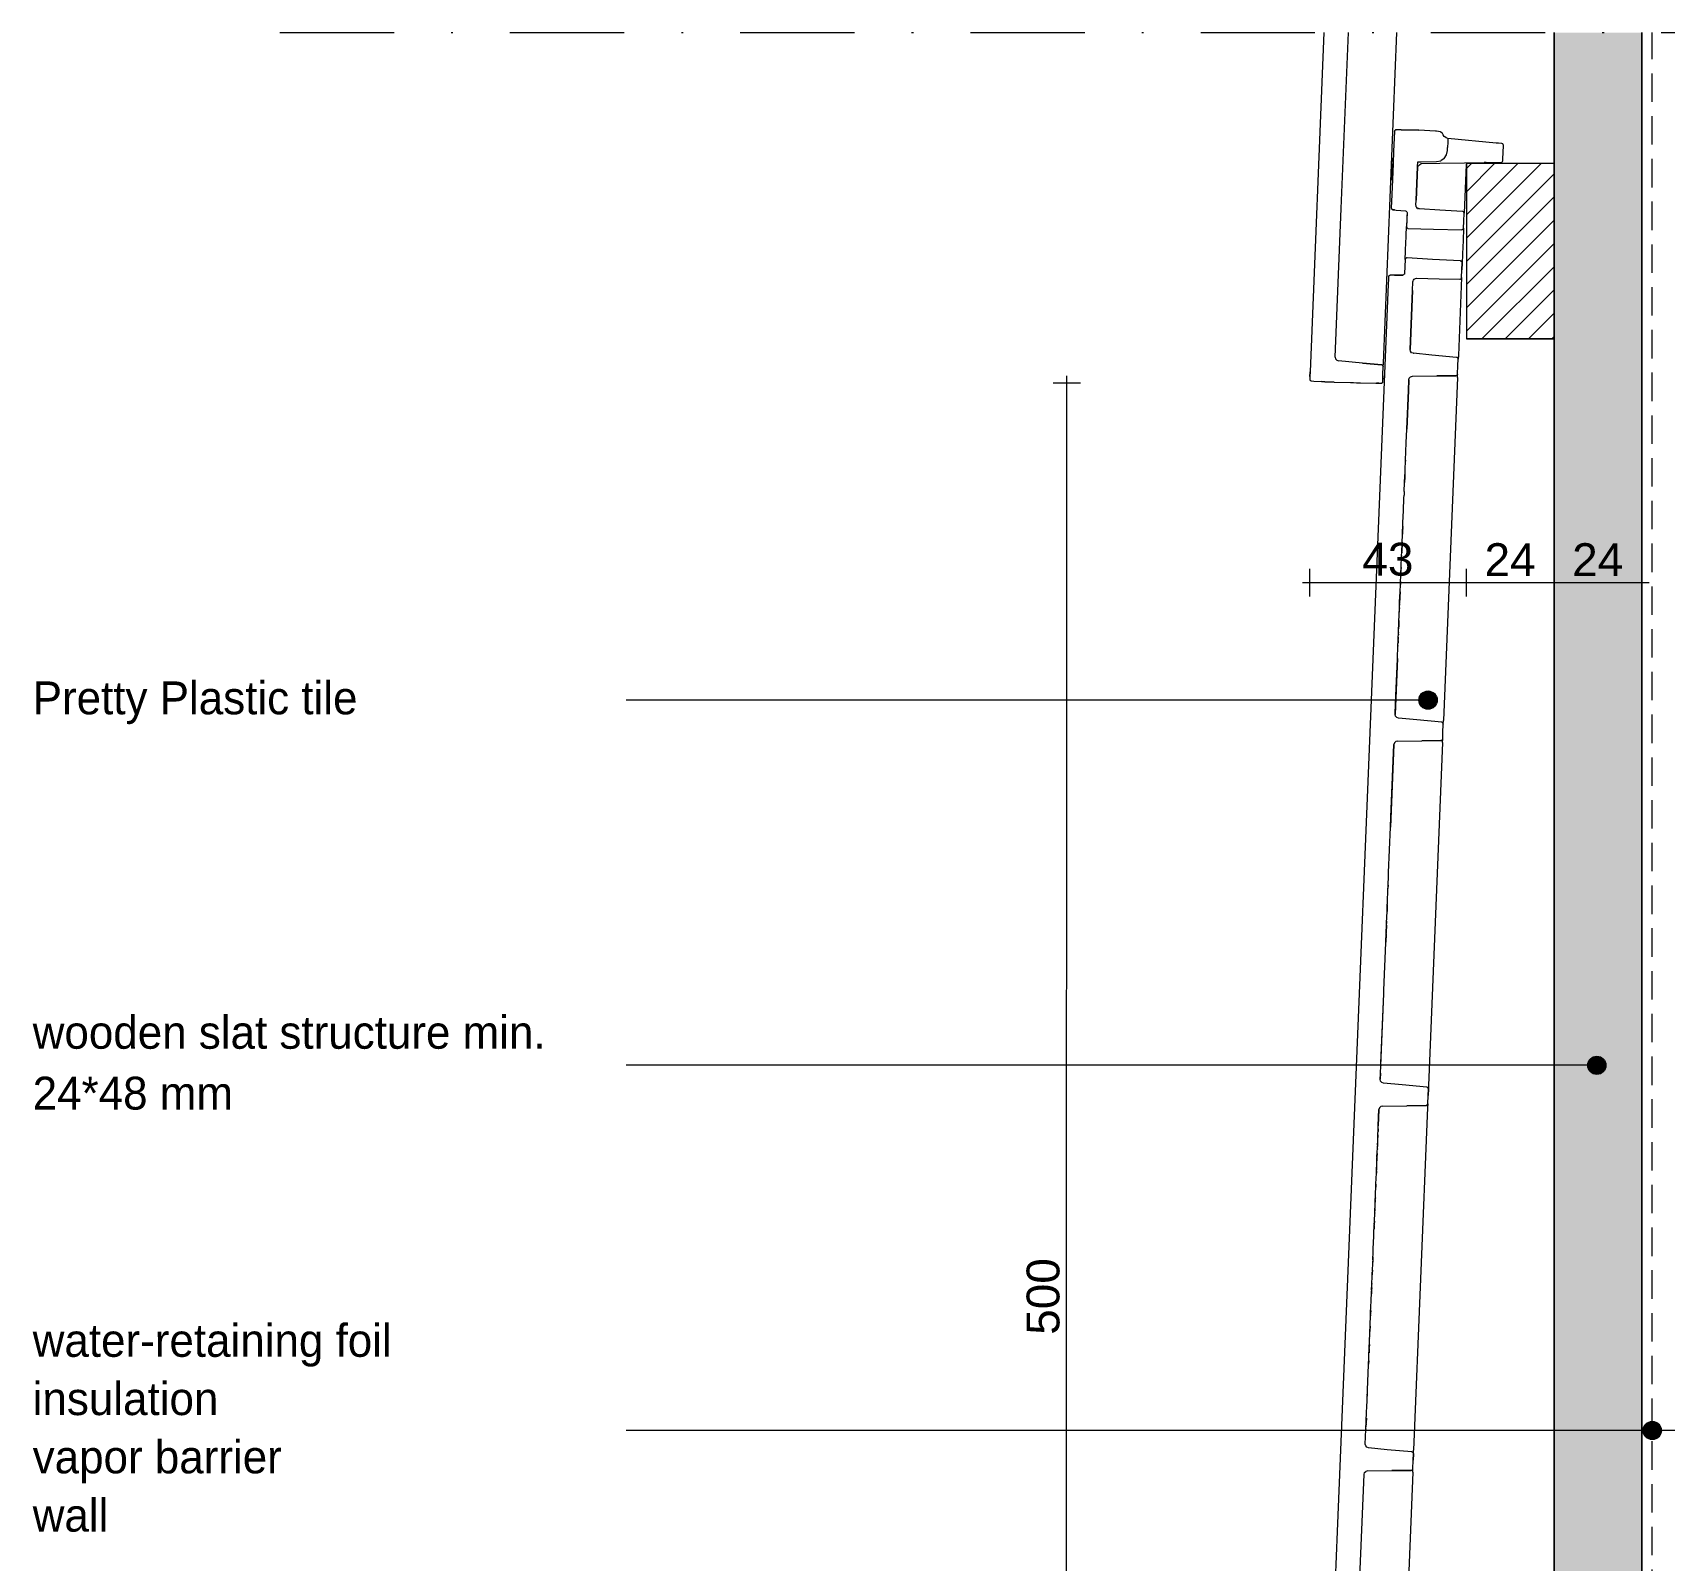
# Paper-space layout 'd-01 top connection windowframe' of a CAD drawing. Header units: millimetres. Extents: x 14 to 195, y 11 to 247.
# Drawn here: x 29 to 118.4, y 163.5 to 247.2 of the extents above; entities that cross this region are included whole.
import ezdxf
from ezdxf.xclip import XClip

# ---------------------------------------------------------------- set-up
doc = ezdxf.new("R2010")
doc.units = ezdxf.units.MM
doc.header["$MEASUREMENT"] = 0
doc.header["$XCLIPFRAME"] = 0
doc.linetypes.add('B0302', pattern=[12.51, 6.26, -3.125, 0, -3.125])
doc.linetypes.add('B0701', pattern=[2.3412, 1.56, -0.7812])
for name, color, linetype in [('#01', 7, 'Continuous'), ('Dim - 1_50_100', 7, 'Continuous'), ('Info - 1_50_100', 7, 'Continuous'), ('Info - 1_5_10', 7, 'Continuous'), ('Info - English', 7, 'Continuous')]:
    doc.layers.add(name, color=color, linetype=linetype)
doc.styles.add('GENERATED_STYLE_3', font='Helvetica.ttc')
doc.styles.add('GENERATED_STYLE_4', font='')
doc.styles.get('GENERATED_STYLE_4').set_extended_font_data('Work Sans')

# ---------------------------------------------------------------- blocks, each defined once
blk = doc.blocks.new('Drawing_2_1', base_point=(-9206.624, -124.091))
at = {"layer": '#01', "linetype": 'Continuous', "lineweight": 0, "true_color": 0x000000}
for points in [[(104.914, 210.662), (104.953, 210.471), (105.061, 210.309), (105.223, 210.201), (105.414, 210.162), (105.606, 210.201), (105.768, 210.309), (105.876, 210.471), (105.914, 210.662), (105.876, 210.854), (105.768, 211.016), (105.606, 211.124), (105.414, 211.162), (105.223, 211.124), (105.061, 211.016), (104.953, 210.854)], [(114.158, 190.662), (114.196, 190.471), (114.304, 190.309), (114.466, 190.201), (114.658, 190.162), (114.849, 190.201), (115.011, 190.309), (115.12, 190.471), (115.158, 190.662), (115.12, 190.854), (115.011, 191.016), (114.849, 191.124), (114.658, 191.162), (114.466, 191.124), (114.304, 191.016), (114.196, 190.854)], [(117.193, 170.662), (117.231, 170.471), (117.34, 170.309), (117.502, 170.201), (117.693, 170.162), (117.885, 170.201), (118.047, 170.309), (118.155, 170.471), (118.193, 170.662), (118.155, 170.854), (118.047, 171.016), (117.885, 171.124), (117.693, 171.162), (117.502, 171.124), (117.34, 171.016), (117.231, 170.854)]]:
    blk.add_hatch(color=18, dxfattribs=at).paths.add_polyline_path(points)
at = {"layer": 'Info - 1_50_100', "linetype": 'Continuous', "lineweight": 0, "true_color": 0xfefefe}
blk.add_hatch(color=7, dxfattribs=at).paths.add_polyline_path([(117.121, 247.217), (112.321, 247.217), (112.321, 130.445), (117.121, 130.445)])
at = {"layer": 'Info - 1_5_10', "linetype": 'Continuous', "lineweight": 0, "true_color": 0x99a3a6}
h = blk.add_hatch(dxfattribs=at)
h.set_pattern_fill('310_Naaldhout__01__0001', color=253, style=0, pattern_type=2)
h.set_pattern_definition([(45, (-9206.62435, -124.0905), (-0.6363961, 0.6363961), [])])
h.paths.add_polyline_path([(107.521, 230.445), (112.321, 230.445), (112.321, 240.045), (107.521, 240.045)])
at = {"layer": '#01', "color": 1, "linetype": 'Continuous', "lineweight": 0}
blk.add_line((112.321, 240.045), (112.321, 247.217), dxfattribs=at)
at = {"layer": '#01', "color": 2, "linetype": 'Continuous', "lineweight": 0}
for p, q in [((107.521, 240.045), (107.521, 230.445)), ((112.321, 240.045), (107.521, 240.045)), ((112.321, 240.045), (112.321, 230.445)), ((112.321, 230.445), (107.521, 230.445))]:
    blk.add_line(p, q, dxfattribs=at)
at = {"layer": '#01', "color": 9, "linetype": 'Continuous', "lineweight": 0}
for p, q in [((104.914, 210.662), (61.483, 210.662)), ((114.158, 190.662), (61.483, 190.662)), ((152.021, 170.662), (61.483, 170.662)), ((117.193, 170.662), (61.483, 170.662)), ((164.461, 170.662), (73.924, 170.662)), ((136.129, 170.662), (78.299, 170.662))]:
    blk.add_line(p, q, dxfattribs=at)
at = {"layer": '#01', "color": 1, "linetype": 'Continuous', "lineweight": 0}
for centre in [(105.414, 210.662), (114.658, 190.662), (117.693, 170.662)]:
    blk.add_circle(centre, 0.5, dxfattribs=at)
at = {"color": 1, "linetype": 'Continuous', "lineweight": 0}
for p, q in [((102.97, 229.115), (103.71, 247.217)), ((103.576, 241.815), (103.588, 241.852)), ((103.597, 241.861), (103.625, 241.888)), ((103.637, 241.89), (103.675, 241.899)), ((103.752, 241.898), (103.675, 241.899)), ((103.936, 241.893), (104.917, 241.87)), ((106.499, 241.398), (106.489, 241.218)), ((106.502, 241.42), (106.499, 241.398)), ((106.502, 241.42), (106.502, 241.42)), ((106.304, 240.332), (106.432, 240.527)), ((106.432, 240.527), (106.477, 240.757)), ((106.477, 240.757), (106.483, 240.921)), ((106.489, 241.218), (106.483, 240.921)), ((109.269, 241.162), (109.25, 241.163)), ((109.456, 241.144), (109.269, 241.162)), ((109.499, 241.129), (109.503, 241.127)), ((109.533, 241.093), (109.536, 241.089)), ((109.547, 241.04), (109.546, 241.045)), ((103.433, 240.35), (103.384, 239.151)), ((103.433, 240.35), (103.513, 240.347)), ((103.464, 239.148), (103.5, 240.034)), ((104.835, 239.866), (104.76, 238.036)), ((104.835, 239.866), (104.846, 240.15)), ((104.846, 240.15), (104.871, 240.149)), ((104.871, 240.149), (104.94, 240.146)), ((104.94, 240.146), (105.036, 240.142)), ((104.946, 239.975), (105.032, 240.058)), ((105.034, 240.058), (105.032, 240.058)), ((105.036, 240.142), (105.883, 240.152)), ((105.883, 240.152), (106.112, 240.2)), ((106.304, 240.332), (106.112, 240.2)), ((107.502, 239.994), (107.393, 237.322)), ((107.413, 240.086), (107.41, 240.086)), ((107.521, 240.045), (107.502, 239.994)), ((107.521, 240.045), (107.599, 240.088)), ((108.591, 240.099), (108.488, 240.098)), ((108.591, 240.099), (109.414, 240.109)), ((109.414, 240.109), (109.418, 240.11)), ((109.465, 240.125), (109.462, 240.122)), ((109.499, 240.161), (109.498, 240.157)), ((109.512, 240.205), (109.516, 240.282)), ((103.464, 239.148), (103.384, 239.151)), ((103.464, 239.148), (103.416, 237.974)), ((104.759, 237.723), (104.749, 237.77)), ((100.322, 229.448), (100.654, 237.591)), ((103.412, 237.57), (103.437, 237.542)), ((103.481, 237.52), (103.445, 237.533)), ((103.57, 237.508), (103.492, 237.516)), ((104.22, 237.435), (104.21, 237.439)), ((104.263, 237.348), (104.234, 236.63)), ((104.246, 236.918), (104.245, 236.903)), ((104.253, 237.397), (104.246, 237.406)), ((104.247, 236.941), (104.246, 236.918)), ((104.251, 237.053), (104.247, 236.941)), ((104.252, 237.064), (104.251, 237.043)), ((104.252, 237.064), (104.251, 237.053)), ((104.254, 237.116), (104.252, 237.064)), ((104.263, 237.348), (104.254, 237.123)), ((104.256, 237.167), (104.254, 237.13)), ((104.254, 237.123), (104.254, 237.116)), ((104.263, 237.348), (104.256, 237.171)), ((104.256, 237.171), (104.256, 237.161)), ((104.256, 237.161), (104.256, 237.167)), ((104.261, 237.359), (104.263, 237.348)), ((104.771, 237.67), (104.804, 237.634)), ((104.84, 237.594), (104.886, 237.579)), ((106.057, 237.497), (104.937, 237.562)), ((107.348, 237.409), (107.326, 237.416)), ((107.36, 236.516), (107.376, 236.898)), ((107.366, 237.389), (107.382, 237.371)), ((107.393, 237.322), (107.388, 237.346)), ((104.199, 235.785), (104.207, 235.97)), ((104.207, 235.97), (104.214, 236.142)), ((104.214, 236.142), (104.22, 236.295)), ((104.22, 236.295), (104.225, 236.422)), ((104.225, 236.422), (104.229, 236.516)), ((104.229, 236.516), (104.232, 236.575)), ((104.232, 236.575), (104.233, 236.594)), ((104.233, 236.594), (104.238, 236.57)), ((104.244, 236.543), (104.261, 236.525)), ((104.28, 236.505), (104.304, 236.498)), ((107.285, 236.428), (107.309, 236.433)), ((107.309, 236.433), (107.326, 236.45)), ((107.343, 236.092), (107.336, 235.927)), ((107.349, 236.236), (107.343, 236.092)), ((107.352, 236.49), (107.345, 236.468)), ((107.353, 236.355), (107.349, 236.236)), ((107.357, 236.443), (107.353, 236.355)), ((107.359, 236.497), (107.357, 236.443)), ((107.36, 236.516), (107.359, 236.497)), ((104.166, 234.959), (104.171, 235.085)), ((104.171, 235.085), (104.177, 235.238)), ((104.177, 235.238), (104.184, 235.411)), ((104.184, 235.411), (104.192, 235.596)), ((104.192, 235.596), (104.199, 235.785)), ((107.306, 235.198), (107.299, 235.033)), ((107.313, 235.377), (107.306, 235.198)), ((107.321, 235.563), (107.313, 235.377)), ((107.329, 235.748), (107.321, 235.563)), ((107.336, 235.927), (107.329, 235.748)), ((104.159, 234.806), (104.162, 234.864)), ((104.159, 234.786), (104.159, 234.806)), ((104.162, 234.864), (104.166, 234.959)), ((104.167, 234.813), (104.174, 234.836)), ((104.195, 234.855), (104.213, 234.871)), ((104.264, 234.882), (104.24, 234.877)), ((105.65, 234.801), (104.264, 234.882)), ((107.215, 234.703), (107.237, 234.696)), ((107.255, 234.676), (107.271, 234.658)), ((107.282, 234.609), (107.266, 234.227)), ((107.282, 234.609), (107.277, 234.633)), ((107.283, 234.628), (107.282, 234.609)), ((107.285, 234.682), (107.283, 234.628)), ((107.289, 234.77), (107.285, 234.682)), ((107.293, 234.889), (107.289, 234.77)), ((107.299, 235.033), (107.293, 234.889)), ((103.231, 233.433), (100.439, 165.122)), ((103.241, 233.699), (103.231, 233.433)), ((103.252, 233.849), (103.261, 233.881)), ((103.274, 233.892), (103.297, 233.915)), ((103.346, 233.928), (103.314, 233.92)), ((103.579, 233.931), (104.029, 233.936)), ((103.725, 233.933), (104.029, 233.936)), ((103.898, 233.935), (104.029, 233.936)), ((104.003, 233.936), (103.977, 233.936)), ((104.029, 233.936), (104.003, 233.936)), ((104.04, 233.939), (104.029, 233.936)), ((104.085, 233.957), (104.077, 233.949)), ((104.117, 233.995), (104.113, 233.984)), ((104.577, 233.572), (104.592, 233.619)), ((104.647, 233.707), (104.682, 233.74)), ((104.735, 233.753), (104.782, 233.764)), ((106.028, 233.735), (107.149, 233.709)), ((107.249, 233.803), (107.074, 229.53)), ((107.149, 233.709), (107.172, 233.714)), ((107.215, 233.737), (107.198, 233.72)), ((107.241, 233.777), (107.234, 233.755)), ((104.558, 233.103), (104.426, 229.863)), ((104.447, 229.765), (104.426, 229.863)), ((104.513, 229.69), (104.447, 229.765)), ((100.322, 229.448), (100.343, 229.35)), ((100.343, 229.35), (100.409, 229.274)), ((100.409, 229.274), (100.503, 229.24)), ((101.266, 229.169), (101.266, 229.169)), ((101.829, 229.116), (102.873, 229.019)), ((102.899, 229.009), (102.919, 229.002)), ((102.938, 228.981), (102.952, 228.965)), ((102.958, 228.938), (102.962, 228.917)), ((102.962, 228.917), (102.97, 229.115)), ((104.607, 229.656), (104.513, 229.69)), ((104.607, 229.656), (104.609, 229.656)), ((107.004, 229.425), (107.024, 229.418)), ((107.042, 229.397), (107.056, 229.381)), ((107.052, 228.979), (107.066, 229.333)), ((107.056, 229.381), (107.061, 229.36)), ((107.074, 229.53), (107.066, 229.333)), ((98.931, 228.249), (98.939, 228.216)), ((98.937, 228.383), (98.948, 228.649)), ((98.943, 228.199), (98.965, 228.174)), ((98.977, 228.161), (99.009, 228.151)), ((99.769, 228.102), (99.585, 228.113)), ((100.265, 228.073), (99.769, 228.102)), ((102.711, 228.016), (102.584, 228.019)), ((102.711, 228.016), (102.827, 228.013)), ((102.872, 228.024), (102.877, 228.025)), ((102.911, 228.057), (102.914, 228.06)), ((102.929, 228.109), (102.935, 228.244)), ((102.935, 228.244), (102.944, 228.486)), ((102.942, 228.427), (102.935, 228.244)), ((104.334, 227.61), (104.358, 228.206)), ((104.358, 228.206), (104.334, 227.617)), ((104.334, 227.617), (104.358, 228.206)), ((104.358, 228.206), (104.387, 228.302)), ((104.387, 228.302), (104.459, 228.372)), ((104.459, 228.372), (104.556, 228.398)), ((106.936, 228.425), (105.887, 228.413)), ((107.025, 228.322), (106.258, 209.547)), ((106.957, 228.431), (106.936, 228.425)), ((106.999, 228.453), (106.984, 228.438)), ((107.025, 228.322), (107.033, 228.519)), ((107.033, 228.519), (107.027, 228.499)), ((104.334, 227.61), (104.247, 225.495)), ((104.178, 223.805), (104.176, 223.741)), ((104.182, 223.906), (104.185, 223.906)), ((104.141, 222.892), (104.128, 222.583)), ((104.146, 223.021), (104.129, 222.612)), ((104.094, 221.741), (104.099, 221.867)), ((104.094, 221.741), (104.094, 221.744)), ((104.099, 221.876), (104.1, 221.885)), ((104.099, 221.867), (104.099, 221.876)), ((104.108, 222.085), (104.1, 221.885)), ((104.038, 220.374), (104.065, 221.043)), ((104.065, 221.043), (104.069, 221.132)), ((104.017, 219.865), (104.015, 219.816)), ((104.023, 220.02), (104.017, 219.865)), ((104.022, 219.993), (104.019, 219.914)), ((104.022, 219.993), (104.02, 219.94)), ((104.02, 219.941), (104.021, 219.967)), ((104.022, 219.993), (104.021, 219.967)), ((104.025, 220.045), (104.022, 219.994)), ((104.022, 219.994), (104.022, 219.994)), ((104.023, 220.017), (104.025, 220.068)), ((104.025, 220.068), (104.023, 220.018)), ((104.023, 220.018), (104.025, 220.068)), ((104.024, 220.042), (104.025, 220.068)), ((104.025, 220.068), (104.024, 220.043)), ((104.024, 220.043), (104.025, 220.068)), ((104.025, 220.068), (104.026, 220.091)), ((104.026, 220.071), (104.027, 220.101)), ((104.026, 220.091), (104.027, 220.101)), ((104.026, 220.069), (104.027, 220.096)), ((104.026, 220.092), (104.027, 220.094)), ((104.027, 220.116), (104.028, 220.118)), ((104.027, 220.116), (104.027, 220.114)), ((104.027, 220.101), (104.027, 220.113)), ((104.028, 220.142), (104.029, 220.148)), ((104.029, 220.147), (104.028, 220.137)), ((104.028, 220.137), (104.028, 220.142)), ((104.028, 220.137), (104.028, 220.135)), ((104.028, 220.135), (104.028, 220.118)), ((104.029, 220.161), (104.029, 220.159)), ((104.029, 220.148), (104.029, 220.145)), ((103.992, 219.242), (103.975, 218.83)), ((103.991, 219.22), (103.975, 218.83)), ((103.992, 219.261), (103.993, 219.267)), ((103.994, 219.305), (103.993, 219.267)), ((103.993, 219.267), (103.994, 219.286)), ((104.011, 219.722), (104.015, 219.816)), ((104.015, 219.816), (104.012, 219.743)), ((104.015, 219.816), (104.013, 219.764)), ((104.015, 219.816), (104.013, 219.766)), ((104.015, 219.816), (104.015, 219.814)), ((103.938, 217.93), (103.965, 218.585)), ((103.965, 218.588), (103.965, 218.594)), ((103.965, 218.594), (103.965, 218.585)), ((103.965, 218.585), (103.965, 218.588)), ((103.966, 218.609), (103.966, 218.614)), ((103.972, 218.748), (103.971, 218.743)), ((103.971, 218.743), (103.972, 218.748)), ((103.971, 218.745), (103.971, 218.74)), ((103.971, 218.731), (103.971, 218.735)), ((103.971, 218.728), (103.971, 218.732)), ((103.971, 218.732), (103.971, 218.731)), ((103.973, 218.796), (103.972, 218.769)), ((103.973, 218.782), (103.972, 218.758)), ((103.973, 218.782), (103.972, 218.762)), ((103.973, 218.782), (103.972, 218.767)), ((103.972, 218.769), (103.972, 218.748)), ((103.972, 218.769), (103.972, 218.751)), ((103.972, 218.758), (103.972, 218.758)), ((103.973, 218.796), (103.974, 218.807)), ((103.973, 218.791), (103.974, 218.804)), ((103.974, 218.804), (103.973, 218.794)), ((103.973, 218.796), (103.973, 218.776)), ((103.973, 218.796), (103.973, 218.784)), ((103.973, 218.796), (103.973, 218.791)), ((103.973, 218.794), (103.973, 218.796)), ((103.974, 218.817), (103.975, 218.824)), ((103.974, 218.81), (103.974, 218.817)), ((103.974, 218.81), (103.974, 218.815)), ((103.974, 218.815), (103.974, 218.81)), ((103.975, 218.83), (103.975, 218.829)), ((103.915, 217.369), (103.918, 217.443)), ((103.916, 217.38), (103.919, 217.462)), ((103.917, 217.403), (103.92, 217.487)), ((103.918, 217.443), (103.918, 217.443)), ((103.919, 217.462), (103.919, 217.468)), ((103.92, 217.5), (103.921, 217.519)), ((103.921, 217.506), (103.92, 217.5)), ((103.92, 217.493), (103.92, 217.5)), ((103.92, 217.487), (103.92, 217.493)), ((103.921, 217.519), (103.922, 217.526)), ((103.922, 217.541), (103.923, 217.554)), ((103.922, 217.534), (103.922, 217.541)), ((103.922, 217.526), (103.922, 217.534)), ((103.923, 217.563), (103.924, 217.586)), ((103.923, 217.572), (103.923, 217.563)), ((103.923, 217.554), (103.923, 217.563)), ((103.924, 217.58), (103.926, 217.638)), ((103.924, 217.586), (103.926, 217.623)), ((103.925, 217.61), (103.924, 217.595)), ((103.924, 217.586), (103.924, 217.595)), ((103.928, 217.693), (103.926, 217.638)), ((103.926, 217.638), (103.927, 217.653)), ((103.927, 217.662), (103.929, 217.705)), ((103.927, 217.662), (103.928, 217.675)), ((103.927, 217.653), (103.927, 217.662)), ((103.928, 217.675), (103.928, 217.684)), ((103.93, 217.74), (103.929, 217.717)), ((103.929, 217.717), (103.93, 217.729)), ((103.929, 217.705), (103.929, 217.717)), ((103.93, 217.74), (103.931, 217.752)), ((103.932, 217.787), (103.931, 217.764)), ((103.931, 217.764), (103.932, 217.776)), ((103.931, 217.752), (103.931, 217.764)), ((103.932, 217.787), (103.933, 217.799)), ((103.933, 217.799), (103.933, 217.811)), ((103.934, 217.822), (103.934, 217.837)), ((103.935, 217.86), (103.936, 217.874)), ((103.936, 217.884), (103.937, 217.902)), ((103.937, 217.892), (103.936, 217.884)), ((103.938, 217.93), (103.937, 217.91)), ((103.938, 217.918), (103.937, 217.91)), ((103.937, 217.91), (103.937, 217.902)), ((103.872, 216.313), (103.858, 215.981)), ((103.871, 216.289), (103.858, 215.971)), ((103.875, 216.396), (103.872, 216.313)), ((103.876, 216.409), (103.873, 216.336)), ((103.874, 216.36), (103.877, 216.438)), ((103.877, 216.438), (103.874, 216.36)), ((103.876, 216.418), (103.876, 216.409)), ((103.877, 216.445), (103.878, 216.466)), ((103.878, 216.459), (103.877, 216.445)), ((103.877, 216.438), (103.877, 216.438)), ((103.88, 216.498), (103.878, 216.466)), ((103.878, 216.466), (103.879, 216.489)), ((103.879, 216.48), (103.878, 216.466)), ((103.881, 216.533), (103.88, 216.521)), ((103.88, 216.512), (103.88, 216.498)), ((103.881, 216.533), (103.881, 216.543)), ((103.883, 216.573), (103.882, 216.552)), ((103.882, 216.564), (103.882, 216.552)), ((103.883, 216.58), (103.884, 216.599)), ((103.883, 216.592), (103.883, 216.58)), ((103.884, 216.616), (103.884, 216.606)), ((103.899, 216.976), (103.9, 217.007)), ((103.9, 217.007), (103.899, 216.985)), ((103.902, 217.04), (103.901, 217.017)), ((103.903, 217.079), (103.902, 217.048)), ((103.903, 217.079), (103.902, 217.056)), ((103.905, 217.11), (103.904, 217.087)), ((103.906, 217.149), (103.905, 217.118)), ((103.906, 217.149), (103.905, 217.125)), ((103.835, 215.401), (103.844, 215.636)), ((103.845, 215.648), (103.844, 215.636)), ((103.844, 215.636), (103.845, 215.644)), ((103.845, 215.663), (103.846, 215.674)), ((103.845, 215.644), (103.845, 215.659)), ((103.847, 215.695), (103.846, 215.685)), ((103.846, 215.685), (103.846, 215.681)), ((103.846, 215.674), (103.846, 215.677)), ((103.847, 215.712), (103.848, 215.723)), ((103.848, 215.72), (103.847, 215.712)), ((103.847, 215.712), (103.847, 215.709)), ((103.847, 215.707), (103.847, 215.698)), ((103.848, 215.723), (103.848, 215.723)), ((103.853, 215.851), (103.854, 215.871)), ((103.854, 215.871), (103.853, 215.858)), ((103.853, 215.847), (103.853, 215.851)), ((103.855, 215.893), (103.854, 215.878)), ((103.855, 215.893), (103.854, 215.882)), ((103.854, 215.882), (103.855, 215.893)), ((103.854, 215.871), (103.854, 215.865)), ((103.856, 215.922), (103.855, 215.909)), ((103.855, 215.909), (103.855, 215.909)), ((103.855, 215.909), (103.855, 215.902)), ((103.855, 215.893), (103.855, 215.898)), ((103.855, 215.893), (103.855, 215.885)), ((103.856, 215.93), (103.857, 215.938)), ((103.856, 215.922), (103.856, 215.912)), ((103.856, 215.922), (103.856, 215.915)), ((103.858, 215.963), (103.857, 215.955)), ((103.857, 215.938), (103.857, 215.955)), ((103.857, 215.938), (103.857, 215.946)), ((103.858, 215.981), (103.858, 215.981)), ((103.858, 215.971), (103.858, 215.971)), ((103.798, 214.51), (103.799, 214.537)), ((103.798, 214.492), (103.798, 214.51)), ((103.801, 214.578), (103.8, 214.561)), ((103.803, 214.617), (103.802, 214.602)), ((103.805, 214.676), (103.807, 214.713)), ((103.807, 214.713), (103.805, 214.664)), ((103.806, 214.697), (103.807, 214.727)), ((103.807, 214.727), (103.806, 214.689)), ((103.807, 214.72), (103.806, 214.689)), ((103.807, 214.713), (103.808, 214.74)), ((103.807, 214.727), (103.807, 214.732)), ((103.808, 214.753), (103.809, 214.773)), ((103.809, 214.773), (103.808, 214.744)), ((103.808, 214.751), (103.808, 214.759)), ((103.808, 214.756), (103.808, 214.751)), ((103.808, 214.745), (103.808, 214.751)), ((103.808, 214.74), (103.808, 214.745)), ((103.809, 214.776), (103.81, 214.795)), ((103.809, 214.784), (103.809, 214.773)), ((103.809, 214.781), (103.809, 214.773)), ((103.811, 214.821), (103.81, 214.806)), ((103.811, 214.818), (103.81, 214.806)), ((103.81, 214.795), (103.81, 214.806)), ((103.811, 214.833), (103.812, 214.848)), ((103.812, 214.848), (103.811, 214.833)), ((103.811, 214.833), (103.811, 214.818)), ((103.812, 214.856), (103.813, 214.869)), ((103.813, 214.86), (103.812, 214.847)), ((103.814, 214.882), (103.813, 214.877)), ((103.813, 214.869), (103.813, 214.877)), ((103.814, 214.903), (103.815, 214.922)), ((103.815, 214.912), (103.814, 214.903)), ((103.815, 214.91), (103.814, 214.903)), ((103.814, 214.895), (103.814, 214.903)), ((103.814, 214.903), (103.814, 214.895)), ((103.814, 214.882), (103.814, 214.895)), ((103.814, 214.895), (103.814, 214.882)), ((103.816, 214.936), (103.815, 214.929)), ((103.815, 214.929), (103.815, 214.922)), ((103.815, 214.922), (103.815, 214.912)), ((103.816, 214.95), (103.817, 214.961)), ((103.817, 214.961), (103.816, 214.95)), ((103.816, 214.95), (103.816, 214.938)), ((103.816, 214.936), (103.816, 214.938)), ((103.817, 214.98), (103.818, 214.982)), ((103.817, 214.977), (103.817, 214.98)), ((103.817, 214.972), (103.817, 214.977)), ((103.817, 214.961), (103.817, 214.972)), ((103.817, 214.969), (103.817, 214.961)), ((103.819, 215.008), (103.818, 215.004)), ((103.818, 215.004), (103.818, 214.999)), ((103.818, 214.997), (103.818, 214.999)), ((103.818, 214.994), (103.818, 214.997)), ((103.818, 214.99), (103.818, 214.994)), ((103.818, 214.987), (103.818, 214.99)), ((103.818, 214.982), (103.818, 214.987)), ((103.762, 213.63), (103.763, 213.645)), ((103.762, 213.63), (103.762, 213.629)), ((103.763, 213.653), (103.763, 213.645)), ((103.763, 213.645), (103.763, 213.639)), ((103.764, 213.668), (103.764, 213.677)), ((103.765, 213.689), (103.765, 213.702)), ((103.766, 213.727), (103.767, 213.742)), ((103.767, 213.754), (103.769, 213.782)), ((103.77, 213.824), (103.769, 213.793)), ((103.773, 213.881), (103.771, 213.835)), ((103.773, 213.881), (103.771, 213.847)), ((103.774, 213.921), (103.773, 213.893)), ((103.775, 213.933), (103.776, 213.964)), ((103.778, 214.01), (103.776, 213.976)), ((103.78, 214.068), (103.778, 214.022)), ((103.779, 214.036), (103.78, 214.068)), ((103.782, 214.117), (103.781, 214.081)), ((103.783, 214.135), (103.785, 214.174)), ((103.783, 214.135), (103.783, 214.126)), ((103.785, 214.183), (103.786, 214.221)), ((103.789, 214.281), (103.787, 214.23)), ((103.787, 214.23), (103.789, 214.281)), ((103.789, 214.29), (103.792, 214.345)), ((103.79, 214.299), (103.792, 214.345)), ((103.792, 214.353), (103.792, 214.364)), ((103.793, 214.384), (103.793, 214.372)), ((103.794, 214.403), (103.795, 214.419)), ((103.795, 214.419), (103.795, 214.442)), ((103.796, 214.447), (103.796, 214.465)), ((103.734, 212.949), (103.609, 209.88)), ((103.609, 209.88), (103.734, 212.926)), ((103.734, 212.926), (103.734, 212.94)), ((103.734, 212.94), (103.734, 212.926)), ((103.609, 209.88), (103.634, 210.498)), ((103.634, 210.481), (103.609, 209.88)), ((103.609, 209.88), (103.633, 210.465)), ((103.632, 210.453), (103.609, 209.88)), ((103.634, 210.498), (103.635, 210.517)), ((103.63, 209.782), (103.609, 209.88)), ((103.696, 209.707), (103.63, 209.782)), ((103.79, 209.673), (103.696, 209.707)), ((106.187, 209.442), (106.207, 209.434)), ((106.225, 209.414), (106.239, 209.398)), ((106.245, 209.37), (106.25, 209.35)), ((106.25, 209.35), (106.258, 209.547)), ((103.57, 208.319), (103.541, 208.223)), ((103.642, 208.389), (103.57, 208.319)), ((103.739, 208.415), (103.642, 208.389)), ((106.12, 208.442), (105.07, 208.43)), ((106.208, 208.339), (105.441, 189.564)), ((106.167, 208.455), (106.146, 208.449)), ((106.202, 208.489), (106.187, 208.474)), ((106.208, 208.339), (106.216, 208.536)), ((106.216, 208.536), (106.21, 208.516)), ((106.216, 208.536), (106.231, 208.89)), ((103.541, 208.223), (103.357, 203.703)), ((103.379, 204.247), (103.541, 208.223)), ((103.379, 204.247), (103.365, 203.905)), ((103.379, 204.247), (103.372, 204.088)), ((103.244, 200.96), (103.251, 201.11)), ((103.251, 201.11), (103.253, 201.175)), ((103.215, 200.239), (103.217, 200.299)), ((103.217, 200.299), (103.219, 200.328)), ((103.22, 200.352), (103.228, 200.56)), ((103.22, 200.352), (103.224, 200.456)), ((103.22, 200.352), (103.222, 200.423)), ((103.227, 200.528), (103.224, 200.456)), ((103.224, 200.456), (103.225, 200.492)), ((103.182, 199.443), (103.175, 199.271)), ((103.18, 199.394), (103.187, 199.548)), ((103.187, 199.548), (103.188, 199.579)), ((103.146, 198.547), (103.141, 198.434)), ((103.146, 198.547), (103.142, 198.464)), ((103.175, 199.271), (103.168, 199.078)), ((103.169, 199.11), (103.175, 199.271)), ((103.117, 197.845), (103.099, 197.411)), ((103.117, 197.845), (103.102, 197.476)), ((103.128, 198.116), (103.119, 197.888)), ((103.128, 198.116), (103.121, 197.941)), ((103.137, 198.337), (103.13, 198.158)), ((103.137, 198.337), (103.132, 198.201)), ((102.822, 190.629), (102.983, 194.568)), ((102.983, 194.568), (102.992, 194.778)), ((102.806, 190.232), (102.822, 190.629)), ((102.822, 190.629), (102.828, 190.777)), ((102.824, 190.681), (102.822, 190.629)), ((102.806, 190.232), (102.792, 189.897)), ((102.792, 189.897), (102.804, 190.179)), ((102.813, 189.799), (102.792, 189.897)), ((102.879, 189.723), (102.813, 189.799)), ((102.973, 189.69), (102.879, 189.723)), ((105.441, 189.564), (105.433, 189.366)), ((105.344, 189.468), (105.364, 189.461)), ((105.39, 189.451), (105.404, 189.435)), ((105.433, 189.366), (105.418, 189.012)), ((105.433, 189.366), (105.428, 189.387)), ((102.725, 188.24), (102.688, 187.343)), ((102.707, 187.817), (102.725, 188.24)), ((102.754, 188.336), (102.725, 188.24)), ((102.825, 188.405), (102.754, 188.336)), ((102.922, 188.432), (102.825, 188.405)), ((103.689, 188.44), (103.689, 188.44)), ((105.303, 188.459), (104.254, 188.447)), ((105.391, 188.355), (104.624, 169.581)), ((105.303, 188.459), (105.323, 188.465)), ((105.365, 188.487), (105.35, 188.472)), ((105.392, 188.526), (105.385, 188.506)), ((105.4, 188.553), (105.391, 188.355)), ((102.668, 186.86), (102.662, 186.711)), ((102.668, 186.86), (102.672, 186.947)), ((102.672, 186.947), (102.675, 187.034)), ((102.681, 187.183), (102.675, 187.034)), ((102.682, 187.188), (102.681, 187.183)), ((102.682, 187.188), (102.688, 187.342)), ((102.688, 187.342), (102.688, 187.343)), ((102.626, 185.835), (102.63, 185.916)), ((102.63, 185.918), (102.631, 185.958)), ((102.631, 185.958), (102.636, 186.073)), ((102.636, 186.085), (102.636, 186.073)), ((102.643, 186.233), (102.642, 186.22)), ((102.645, 186.286), (102.643, 186.233)), ((102.652, 186.46), (102.645, 186.286)), ((102.656, 186.552), (102.662, 186.706)), ((102.656, 186.552), (102.656, 186.552)), ((102.662, 186.711), (102.662, 186.706)), ((102.597, 185.112), (102.589, 184.924)), ((102.604, 185.282), (102.61, 185.435)), ((102.604, 185.282), (102.604, 185.282)), ((102.616, 185.578), (102.61, 185.435)), ((102.617, 185.618), (102.616, 185.578)), ((102.626, 185.835), (102.617, 185.618)), ((102.558, 184.16), (102.55, 183.979)), ((102.558, 184.16), (102.558, 184.166)), ((102.587, 184.865), (102.582, 184.756)), ((102.587, 184.865), (102.588, 184.888)), ((102.588, 184.888), (102.589, 184.924)), ((102.523, 183.31), (102.517, 183.16)), ((102.523, 183.31), (102.525, 183.352)), ((102.527, 183.409), (102.525, 183.352)), ((102.54, 183.725), (102.547, 183.9)), ((102.54, 183.725), (102.54, 183.73)), ((102.547, 183.9), (102.549, 183.939)), ((102.549, 183.939), (102.55, 183.979)), ((102.493, 182.583), (102.492, 182.556)), ((102.492, 182.555), (102.492, 182.555)), ((102.493, 182.583), (102.495, 182.635)), ((102.495, 182.635), (102.497, 182.679)), ((102.497, 182.679), (102.498, 182.7)), ((102.503, 182.828), (102.498, 182.7)), ((102.511, 183.007), (102.517, 183.16)), ((102.511, 183.007), (102.511, 183.007)), ((102.511, 183.007), (102.511, 183.005)), ((102.442, 181.316), (102.448, 181.47)), ((102.464, 181.871), (102.457, 181.696)), ((102.464, 181.871), (102.466, 181.91)), ((102.467, 181.95), (102.466, 181.91)), ((102.475, 182.131), (102.467, 181.95)), ((102.475, 182.131), (102.475, 182.141)), ((102.407, 180.465), (102.412, 180.589)), ((102.412, 180.589), (102.413, 180.619)), ((102.442, 181.316), (102.441, 181.314)), ((102.441, 181.309), (102.441, 181.314)), ((102.442, 181.316), (102.442, 181.316)), ((102.385, 179.943), (102.379, 179.796)), ((102.379, 179.796), (102.38, 179.803)), ((102.387, 179.978), (102.385, 179.943)), ((102.388, 180.009), (102.387, 179.978)), ((102.395, 180.18), (102.388, 180.009)), ((102.407, 180.465), (102.407, 180.465)), ((102.335, 178.707), (102.34, 178.82)), ((102.34, 178.82), (102.34, 178.828)), ((102.36, 179.328), (102.354, 179.181)), ((102.362, 179.364), (102.36, 179.328)), ((102.363, 179.394), (102.362, 179.364)), ((102.365, 179.449), (102.363, 179.394)), ((102.318, 178.287), (102.312, 178.149)), ((102.319, 178.318), (102.318, 178.287)), ((102.32, 178.347), (102.319, 178.318)), ((102.326, 178.487), (102.32, 178.347)), ((102.335, 178.707), (102.334, 178.683)), ((102.265, 176.995), (102.263, 176.936)), ((102.266, 177.018), (102.265, 176.995)), ((102.266, 177.018), (102.267, 177.054)), ((102.275, 177.241), (102.267, 177.054)), ((102.287, 177.524), (102.293, 177.678)), ((102.23, 176.141), (102.228, 176.083)), ((102.24, 176.382), (102.23, 176.141)), ((102.24, 176.382), (102.241, 176.399)), ((102.241, 176.399), (102.242, 176.441)), ((102.242, 176.441), (102.249, 176.601)), ((102.19, 175.169), (102.192, 175.212)), ((102.199, 175.371), (102.192, 175.212)), ((102.199, 175.371), (102.205, 175.54)), ((102.213, 175.728), (102.216, 175.808)), ((102.213, 175.728), (102.213, 175.72)), ((102.216, 175.808), (102.22, 175.886)), ((102.22, 175.887), (102.22, 175.886)), ((102.153, 174.251), (102.154, 174.287)), ((102.162, 174.474), (102.154, 174.287)), ((102.168, 174.634), (102.175, 174.788)), ((102.168, 174.634), (102.169, 174.634)), ((102.19, 175.152), (102.18, 174.911)), ((102.19, 175.152), (102.19, 175.169)), ((102.117, 173.353), (102.153, 174.251)), ((102.079, 172.455), (102.09, 172.723)), ((102.086, 172.623), (102.09, 172.726)), ((102.091, 172.728), (102.097, 172.882)), ((102.091, 172.728), (102.092, 172.728)), ((102.097, 172.882), (102.116, 173.35)), ((102.116, 173.353), (102.117, 173.353)), ((102.051, 171.77), (102.055, 171.852)), ((102.051, 171.77), (102.051, 171.768)), ((102.055, 171.852), (102.058, 171.933)), ((102.058, 171.934), (102.058, 171.933)), ((102.009, 170.744), (102.009, 170.74)), ((102.022, 171.053), (102.014, 170.858)), ((102.022, 171.053), (102.023, 171.079)), ((102.034, 171.338), (102.023, 171.086)), ((102.023, 171.079), (102.023, 171.086)), ((101.997, 169.816), (101.975, 169.914)), ((102.062, 169.74), (101.997, 169.816)), ((102.157, 169.706), (102.062, 169.74)), ((102.92, 169.635), (102.92, 169.635)), ((104.527, 169.485), (104.547, 169.477)), ((104.573, 169.468), (104.587, 169.452)), ((104.616, 169.383), (104.602, 169.029)), ((104.606, 169.431), (104.61, 169.41)), ((104.616, 169.383), (104.624, 169.581)), ((101.908, 168.257), (101.937, 168.352)), ((101.937, 168.352), (102.009, 168.422)), ((102.105, 168.448), (102.009, 168.422)), ((102.872, 168.457), (102.872, 168.457)), ((104.486, 168.476), (103.437, 168.464)), ((104.575, 168.372), (103.807, 149.597)), ((104.507, 168.481), (104.486, 168.476)), ((104.533, 168.489), (104.549, 168.504)), ((104.575, 168.372), (104.583, 168.57)), ((104.577, 168.549), (104.583, 168.57))]:
    blk.add_line(p, q, dxfattribs=at)
at = {"color": 2, "linetype": 'Continuous', "lineweight": 0}
for p, q in [((109.547, 241.04), (109.546, 241.045)), ((109.414, 240.109), (109.418, 240.11)), ((104.251, 237.053), (104.251, 237.043)), ((104.254, 237.13), (104.254, 237.123)), ((104.023, 220.017), (104.023, 220.02)), ((104.024, 220.042), (104.025, 220.045)), ((104.025, 220.068), (104.026, 220.071)), ((104.026, 220.091), (104.027, 220.094)), ((103.992, 219.261), (103.993, 219.267)), ((104.015, 219.814), (104.015, 219.816)), ((103.965, 218.591), (103.965, 218.594)), ((103.975, 218.824), (103.975, 218.826)), ((103.918, 217.443), (103.918, 217.45)), ((103.919, 217.462), (103.919, 217.468)), ((103.923, 217.554), (103.923, 217.563)), ((103.924, 217.586), (103.924, 217.595)), ((103.927, 217.653), (103.927, 217.662)), ((103.928, 217.675), (103.928, 217.684)), ((103.934, 217.837), (103.935, 217.846)), ((103.936, 217.884), (103.937, 217.892)), ((103.937, 217.91), (103.938, 217.918)), ((103.876, 216.409), (103.876, 216.418)), ((103.877, 216.431), (103.877, 216.438)), ((103.878, 216.459), (103.878, 216.466)), ((103.879, 216.48), (103.879, 216.489)), ((103.88, 216.512), (103.88, 216.521)), ((103.881, 216.543), (103.882, 216.552)), ((103.883, 216.573), (103.883, 216.58)), ((103.884, 216.616), (103.885, 216.625)), ((103.884, 216.599), (103.884, 216.606)), ((103.899, 216.976), (103.899, 216.985)), ((103.9, 217.007), (103.901, 217.017)), ((103.902, 217.048), (103.902, 217.056)), ((103.903, 217.079), (103.904, 217.087)), ((103.905, 217.118), (103.905, 217.125)), ((103.845, 215.659), (103.845, 215.663)), ((103.845, 215.644), (103.845, 215.648)), ((103.853, 215.847), (103.853, 215.851)), ((103.854, 215.865), (103.854, 215.871)), ((103.798, 214.51), (103.799, 214.519)), ((103.8, 214.553), (103.8, 214.561)), ((103.802, 214.595), (103.802, 214.602)), ((103.811, 214.818), (103.811, 214.821)), ((103.812, 214.845), (103.812, 214.848)), ((103.817, 214.98), (103.818, 214.982)), ((103.818, 215.002), (103.818, 215.004)), ((103.762, 213.63), (103.762, 213.633)), ((103.782, 214.117), (103.783, 214.126)), ((103.785, 214.174), (103.785, 214.183)), ((103.786, 214.221), (103.787, 214.23)), ((103.789, 214.281), (103.789, 214.29)), ((103.792, 214.364), (103.793, 214.372)), ((103.792, 214.345), (103.792, 214.353)), ((103.794, 214.397), (103.794, 214.403)), ((103.795, 214.442), (103.796, 214.447)), ((103.795, 214.419), (103.795, 214.425)), ((103.734, 212.926), (103.734, 212.931)), ((102.662, 186.706), (102.668, 186.86)), ((102.675, 187.034), (102.682, 187.188)), ((102.61, 185.435), (102.616, 185.578)), ((102.517, 183.16), (102.523, 183.31)), ((102.34, 178.828), (102.34, 178.838)), ((102.22, 175.887), (102.22, 175.891))]:
    blk.add_line(p, q, dxfattribs=at)
at = {"color": 2, "linetype": 'Continuous', "lineweight": 0, "flags": 128}
for points in [[(99.707, 247.217), (98.948, 228.649), (98.937, 228.383), (98.931, 228.249), (98.939, 228.216), (98.943, 228.199)], [(100.322, 229.448), (100.654, 237.591), (101.048, 247.217)], [(103.588, 241.852), (103.576, 241.815), (103.573, 241.804), (103.529, 240.734), (103.5, 240.034), (103.464, 239.148), (103.416, 237.974), (103.402, 237.619), (103.404, 237.608), (103.412, 237.57)], [(103.625, 241.888), (103.597, 241.861), (103.588, 241.852)], [(109.503, 241.127), (109.456, 241.144), (109.269, 241.162), (109.25, 241.163), (109.15, 241.173), (106.502, 241.42), (106.406, 241.448), (106.327, 241.508), (106.301, 241.529), (106.249, 241.614), (106.196, 241.701), (106.189, 241.711), (106.107, 241.772), (106.097, 241.78), (106.085, 241.783), (105.986, 241.808), (105.873, 241.815), (105.822, 241.818), (104.917, 241.87), (103.936, 241.893), (103.777, 241.897), (103.752, 241.898), (103.675, 241.899), (103.637, 241.89), (103.625, 241.888)], [(109.498, 240.157), (109.512, 240.205), (109.516, 240.282), (109.547, 241.04), (109.536, 241.089)], [(109.536, 241.089), (109.503, 241.127)], [(104.771, 237.67), (104.759, 237.723), (104.749, 237.77), (104.76, 238.036), (104.835, 239.866)], [(104.835, 239.866), (104.946, 239.975), (105.032, 240.058)], [(105.032, 240.058), (106.05, 240.07), (107.41, 240.086), (108.488, 240.098), (108.591, 240.099), (109.414, 240.109), (109.462, 240.122)], [(109.462, 240.122), (109.498, 240.157)], [(103.412, 237.57), (103.437, 237.542), (103.445, 237.533)], [(103.445, 237.533), (103.481, 237.52), (103.492, 237.516), (103.57, 237.508), (103.594, 237.506), (103.667, 237.499), (104.173, 237.452), (104.21, 237.439), (104.22, 237.435)], [(104.22, 237.435), (104.246, 237.406), (104.253, 237.397)], [(104.253, 237.397), (104.261, 237.359), (104.263, 237.348), (104.256, 237.161), (104.254, 237.123), (104.252, 237.064), (104.251, 237.043), (104.247, 236.941), (104.246, 236.918), (104.245, 236.903), (104.234, 236.63), (104.233, 236.594), (104.238, 236.57), (104.244, 236.543)], [(104.84, 237.594), (104.804, 237.634), (104.771, 237.67)], [(107.348, 237.409), (107.326, 237.416), (107.301, 237.424), (106.057, 237.497), (104.937, 237.562), (104.886, 237.579), (104.84, 237.594)], [(107.345, 236.468), (107.352, 236.49), (107.36, 236.516), (107.376, 236.898), (107.393, 237.322), (107.388, 237.346), (107.382, 237.371)], [(107.382, 237.371), (107.366, 237.389), (107.348, 237.409)], [(104.244, 236.543), (104.261, 236.525), (104.28, 236.505)], [(104.28, 236.505), (104.304, 236.498), (104.33, 236.49), (105.718, 236.458), (107.26, 236.422), (107.285, 236.428), (107.309, 236.433)], [(107.309, 236.433), (107.326, 236.45), (107.345, 236.468)], [(104.174, 234.836), (104.167, 234.813), (104.159, 234.786), (104.128, 234.032), (104.117, 233.995), (104.113, 233.984)], [(104.213, 234.871), (104.195, 234.855), (104.174, 234.836)], [(107.237, 234.696), (107.215, 234.703), (107.19, 234.711), (105.65, 234.801), (104.264, 234.882), (104.24, 234.877), (104.213, 234.871)], [(107.234, 233.755), (107.241, 233.777), (107.249, 233.803), (107.266, 234.227), (107.282, 234.609), (107.277, 234.633), (107.271, 234.658)], [(107.271, 234.658), (107.255, 234.676), (107.237, 234.696)], [(103.261, 233.881), (103.252, 233.849), (103.247, 233.833), (103.241, 233.699), (103.231, 233.433), (100.439, 165.122), (98.948, 128.649), (98.937, 128.383), (98.931, 128.249), (98.939, 128.216), (98.943, 128.199)], [(103.297, 233.915), (103.274, 233.892), (103.261, 233.881)], [(104.077, 233.949), (104.04, 233.939), (104.029, 233.936), (104.003, 233.936), (103.977, 233.936), (103.898, 233.935), (103.725, 233.933), (103.579, 233.931), (103.346, 233.928), (103.314, 233.92), (103.297, 233.915)], [(104.113, 233.984), (104.085, 233.957), (104.077, 233.949)], [(104.426, 229.863), (104.558, 233.103), (104.577, 233.572), (104.592, 233.619), (104.608, 233.67)], [(104.608, 233.67), (104.647, 233.707), (104.682, 233.74)], [(104.682, 233.74), (104.735, 233.753), (104.782, 233.764), (106.028, 233.735), (107.149, 233.709), (107.172, 233.714), (107.198, 233.72)], [(107.198, 233.72), (107.215, 233.737), (107.234, 233.755)], [(102.919, 229.002), (102.899, 229.009), (102.873, 229.019), (101.829, 229.116), (100.503, 229.24)], [(102.914, 228.06), (102.929, 228.109), (102.935, 228.244), (102.942, 228.427), (102.944, 228.486), (102.962, 228.917), (102.958, 228.938), (102.952, 228.965)], [(102.952, 228.965), (102.938, 228.981), (102.919, 229.002)], [(107.024, 229.418), (107.004, 229.425), (106.978, 229.434), (105.623, 229.561), (104.609, 229.656)], [(107.019, 228.472), (107.027, 228.499), (107.033, 228.519), (107.052, 228.979), (107.066, 229.333), (107.061, 229.36), (107.056, 229.381)], [(107.056, 229.381), (107.042, 229.397), (107.024, 229.418)], [(98.943, 228.199), (98.965, 228.174), (98.977, 228.161)], [(98.977, 228.161), (99.009, 228.151), (99.026, 228.145), (99.161, 228.138), (99.585, 228.113), (99.769, 228.102), (99.858, 228.097), (100.265, 228.073), (101.168, 228.052), (101.214, 228.051), (101.339, 228.048), (101.488, 228.044), (101.71, 228.039), (102.559, 228.019), (102.584, 228.019), (102.711, 228.016), (102.827, 228.013), (102.872, 228.024)], [(102.877, 228.025), (102.911, 228.057)], [(104.217, 224.748), (104.247, 225.495), (104.334, 227.61), (104.358, 228.206)], [(104.556, 228.398), (105.887, 228.413), (106.936, 228.425), (106.957, 228.431), (106.984, 228.438)], [(106.984, 228.438), (106.999, 228.453), (107.019, 228.472)], [(104.108, 222.085), (104.128, 222.583), (104.129, 222.612), (104.152, 223.161), (104.158, 223.309), (104.176, 223.741), (104.178, 223.805), (104.217, 224.748)], [(104.069, 221.132), (104.089, 221.624), (104.094, 221.744), (104.099, 221.867)], [(103.609, 209.88), (103.632, 210.453), (103.633, 210.465), (103.634, 210.481), (103.634, 210.498), (103.635, 210.517), (103.734, 212.926), (103.734, 212.94), (103.762, 213.629), (103.763, 213.645), (103.764, 213.662), (103.764, 213.677), (103.765, 213.689), (103.765, 213.702), (103.766, 213.716), (103.766, 213.727), (103.767, 213.742), (103.767, 213.754), (103.769, 213.782), (103.769, 213.793), (103.77, 213.824), (103.771, 213.835), (103.771, 213.847), (103.773, 213.881), (103.773, 213.893), (103.774, 213.921), (103.775, 213.933), (103.776, 213.964), (103.776, 213.976), (103.778, 214.01), (103.778, 214.022), (103.779, 214.036), (103.78, 214.068), (103.781, 214.081), (103.782, 214.117), (103.783, 214.135), (103.785, 214.174), (103.786, 214.221), (103.787, 214.24), (103.789, 214.281), (103.79, 214.299), (103.792, 214.345), (103.792, 214.364), (103.793, 214.384), (103.794, 214.397), (103.795, 214.419), (103.795, 214.442), (103.796, 214.465), (103.797, 214.482), (103.798, 214.492), (103.798, 214.51), (103.799, 214.537), (103.8, 214.553), (103.801, 214.578), (103.802, 214.595), (103.803, 214.617), (103.806, 214.706), (103.807, 214.72), (103.807, 214.732), (103.808, 214.751), (103.809, 214.766), (103.809, 214.781), (103.81, 214.795), (103.81, 214.806), (103.811, 214.818), (103.811, 214.833), (103.812, 214.845), (103.813, 214.86), (103.813, 214.877), (103.814, 214.893), (103.815, 214.91), (103.815, 214.929), (103.816, 214.947), (103.817, 214.958), (103.817, 214.969), (103.818, 214.987), (103.818, 215.002), (103.83, 215.281), (103.844, 215.636), (103.845, 215.659), (103.846, 215.674), (103.846, 215.685), (103.847, 215.695), (103.847, 215.707), (103.848, 215.72), (103.853, 215.847), (103.853, 215.858), (103.854, 215.878), (103.855, 215.898), (103.856, 215.922), (103.857, 215.938), (103.857, 215.955), (103.858, 215.971), (103.875, 216.396), (103.876, 216.409), (103.877, 216.431), (103.877, 216.445), (103.878, 216.459), (103.879, 216.48), (103.88, 216.498), (103.88, 216.512), (103.881, 216.533), (103.882, 216.564), (103.883, 216.592), (103.884, 216.616), (103.899, 216.976), (103.9, 217.007), (103.902, 217.04), (103.903, 217.079), (103.905, 217.11), (103.906, 217.149), (103.918, 217.443), (103.919, 217.462), (103.919, 217.474), (103.92, 217.487), (103.92, 217.5), (103.921, 217.519), (103.922, 217.534), (103.923, 217.554), (103.923, 217.572), (103.924, 217.586), (103.925, 217.61), (103.926, 217.623), (103.926, 217.638), (103.927, 217.653), (103.928, 217.675), (103.928, 217.693), (103.929, 217.705), (103.929, 217.717), (103.93, 217.729), (103.93, 217.74), (103.931, 217.752), (103.931, 217.764), (103.932, 217.776), (103.932, 217.787), (103.933, 217.799), (103.933, 217.811), (103.934, 217.822), (103.934, 217.837), (103.935, 217.86), (103.936, 217.874), (103.937, 217.902), (103.938, 217.93), (103.965, 218.585), (103.965, 218.6), (103.966, 218.614), (103.971, 218.726), (103.971, 218.738), (103.972, 218.748), (103.972, 218.762), (103.973, 218.776), (103.973, 218.791), (103.974, 218.804), (103.975, 218.824), (103.991, 219.22), (103.992, 219.242), (103.992, 219.261), (103.994, 219.286), (103.994, 219.305), (104.01, 219.701), (104.011, 219.722), (104.012, 219.743), (104.013, 219.764), (104.015, 219.814), (104.017, 219.865), (104.019, 219.914), (104.02, 219.94), (104.021, 219.967), (104.022, 219.993), (104.023, 220.017), (104.024, 220.042), (104.025, 220.068), (104.026, 220.091), (104.027, 220.114), (104.028, 220.135), (104.029, 220.158), (104.038, 220.374), (104.065, 221.043)], [(104.028, 220.135), (104.029, 220.151), (104.029, 220.161)], [(103.965, 218.585), (103.966, 218.603)], [(103.971, 218.726), (103.971, 218.743), (103.972, 218.753), (103.972, 218.767)], [(103.971, 218.728), (103.971, 218.74)], [(103.974, 218.807), (103.974, 218.817), (103.975, 218.829)], [(103.92, 217.487), (103.921, 217.506)], [(103.921, 217.519), (103.922, 217.541)], [(103.847, 215.695), (103.847, 215.709), (103.848, 215.723)], [(103.855, 215.906), (103.856, 215.93), (103.857, 215.946)], [(103.806, 214.706), (103.807, 214.723)], [(103.808, 214.737), (103.808, 214.756), (103.809, 214.773), (103.809, 214.784)], [(103.814, 214.884), (103.814, 214.895), (103.815, 214.912), (103.816, 214.936), (103.816, 214.95), (103.817, 214.961), (103.817, 214.972), (103.818, 214.99), (103.819, 215.007)], [(103.762, 213.629), (103.763, 213.653), (103.764, 213.668)], [(106.207, 209.434), (106.187, 209.442), (106.161, 209.451), (104.806, 209.578), (103.79, 209.673)], [(106.202, 208.489), (106.21, 208.516), (106.216, 208.536), (106.231, 208.89), (106.25, 209.35), (106.245, 209.37), (106.239, 209.398)], [(106.239, 209.398), (106.225, 209.414), (106.207, 209.434)], [(103.739, 208.415), (105.07, 208.43), (106.12, 208.442), (106.146, 208.449), (106.167, 208.455)], [(106.167, 208.455), (106.187, 208.474), (106.202, 208.489)], [(102.792, 189.897), (102.804, 190.179), (102.806, 190.232), (102.822, 190.629), (102.824, 190.681), (102.828, 190.777), (102.983, 194.568), (102.992, 194.778), (103.098, 197.367), (103.099, 197.411), (103.102, 197.476), (103.117, 197.845), (103.119, 197.888), (103.121, 197.941), (103.128, 198.116), (103.13, 198.158), (103.132, 198.201), (103.14, 198.4), (103.141, 198.434), (103.142, 198.464), (103.168, 199.078), (103.169, 199.11), (103.182, 199.443), (103.187, 199.548), (103.188, 199.579), (103.217, 200.299), (103.219, 200.328), (103.222, 200.423), (103.224, 200.456), (103.225, 200.492), (103.227, 200.528), (103.228, 200.56), (103.229, 200.584), (103.244, 200.96), (103.251, 201.11), (103.253, 201.175), (103.255, 201.218), (103.357, 203.703), (103.365, 203.905), (103.372, 204.088), (103.379, 204.247), (103.541, 208.223)], [(105.39, 189.451), (105.364, 189.461), (105.344, 189.468), (103.99, 189.595), (102.973, 189.69)], [(105.385, 188.506), (105.392, 188.526), (105.4, 188.553), (105.418, 189.012), (105.433, 189.366), (105.428, 189.387), (105.422, 189.414)], [(105.422, 189.414), (105.404, 189.435), (105.39, 189.451)], [(102.688, 187.342), (102.707, 187.817), (102.725, 188.24)], [(102.922, 188.432), (104.254, 188.447), (105.303, 188.459), (105.323, 188.465), (105.35, 188.472)], [(105.35, 188.472), (105.365, 188.487), (105.385, 188.506)], [(102.617, 185.618), (102.63, 185.916)], [(102.636, 186.073), (102.642, 186.22), (102.643, 186.233)], [(102.645, 186.286), (102.655, 186.549)], [(102.589, 184.924), (102.603, 185.271), (102.604, 185.282)], [(102.55, 183.979), (102.558, 184.166), (102.582, 184.756), (102.587, 184.865)], [(102.525, 183.352), (102.527, 183.409), (102.54, 183.73), (102.547, 183.9)], [(102.467, 181.95), (102.475, 182.13), (102.475, 182.141), (102.492, 182.555), (102.493, 182.583)], [(102.498, 182.7), (102.51, 182.997)], [(102.448, 181.47), (102.448, 181.486), (102.464, 181.871)], [(102.413, 180.619), (102.441, 181.309)], [(102.363, 179.394), (102.365, 179.449), (102.38, 179.803), (102.385, 179.943)], [(102.388, 180.009), (102.406, 180.449), (102.407, 180.462)], [(102.34, 178.82), (102.345, 178.961), (102.36, 179.328)], [(102.293, 177.678), (102.293, 177.693), (102.318, 178.287)], [(102.32, 178.347), (102.334, 178.683), (102.335, 178.707)], [(102.242, 176.441), (102.263, 176.936), (102.265, 176.995)], [(102.267, 177.054), (102.286, 177.506), (102.287, 177.524)], [(102.22, 175.886), (102.228, 176.083), (102.24, 176.382)], [(102.192, 175.212), (102.205, 175.54), (102.213, 175.728)], [(102.154, 174.287), (102.168, 174.624), (102.168, 174.634)], [(102.175, 174.788), (102.19, 175.152)], [(102.058, 171.933), (102.09, 172.723)], [(102.097, 172.882), (102.116, 173.35)], [(102.023, 171.086), (102.051, 171.75), (102.051, 171.768)], [(101.975, 169.914), (102.008, 170.707), (102.009, 170.744), (102.014, 170.856), (102.022, 171.053)], [(104.573, 169.468), (104.547, 169.477), (104.527, 169.485), (103.173, 169.611), (102.157, 169.706)], [(104.569, 168.523), (104.577, 168.549), (104.583, 168.57), (104.602, 169.029), (104.616, 169.383), (104.61, 169.41), (104.606, 169.431)], [(104.606, 169.431), (104.587, 169.452), (104.573, 169.468)], [(101.159, 149.93), (101.483, 157.858), (101.908, 168.257)], [(102.105, 168.448), (103.437, 168.464), (104.486, 168.476), (104.507, 168.481), (104.533, 168.489)], [(104.533, 168.489), (104.549, 168.504), (104.569, 168.523)]]:
    blk.add_lwpolyline(points, dxfattribs=at)
at = {"color": 1, "linetype": 'Continuous', "lineweight": 0}
for p in [(102.914, 228.06), (103.971, 218.74), (103.919, 217.468), (103.936, 217.884), (103.807, 214.732), (103.813, 214.877), (103.816, 214.938), (103.818, 214.999), (103.763, 213.639)]:
    blk.add_point(p, dxfattribs=at)
at = {"layer": 'Dim - 1_50_100', "color": 1, "linetype": 'Continuous', "lineweight": 0}
for p, q in [((86.382, 228.021), (84.882, 228.021)), ((85.586, 128.026), (85.632, 228.021)), ((85.632, 228.021), (85.632, 228.421)), ((98.939, 216.344), (98.939, 217.844)), ((107.521, 216.344), (107.521, 217.844)), ((112.321, 216.344), (112.321, 217.844)), ((117.121, 216.344), (117.121, 217.844)), ((98.539, 217.094), (98.939, 217.094)), ((98.939, 217.094), (107.521, 217.094)), ((107.521, 217.094), (112.321, 217.094)), ((112.321, 217.094), (117.121, 217.094)), ((117.121, 217.094), (117.521, 217.094))]:
    blk.add_line(p, q, dxfattribs=at)
at = {"layer": 'Info - 1_50_100', "color": 9, "linetype": 'Continuous', "lineweight": 0, "flags": 128}
for points in [[(117.121, 247.217), (117.121, 142.59), (112.321, 142.59), (112.321, 247.217)], [(112.321, 247.217), (112.321, 130.445), (117.121, 130.445), (117.121, 247.217)]]:
    blk.add_lwpolyline(points, dxfattribs=at)
at = {"layer": 'Info - 1_50_100', "color": 2, "linetype": 'B0701', "lineweight": 0, "flags": 128}
blk.add_lwpolyline([(117.367, 131.084), (117.367, 161.204), (117.693, 162.724), (117.693, 247.217)], dxfattribs=at)
at = {"layer": 'Info - 1_5_10', "color": 1, "linetype": 'Continuous', "lineweight": 0, "flags": 128}
blk.add_lwpolyline([(107.521, 230.445), (112.321, 230.445), (112.321, 240.045), (107.521, 240.045)], close=True, dxfattribs=at)
at = {"layer": 'Dim - 1_50_100', "color": 2, "linetype": 'Continuous', "lineweight": 0, "char_height": 1.8, "width": 2.82658, "attachment_point": 7, "style": 'GENERATED_STYLE_3'}
for s, insert in [('\\A1;{\\pql;\\fHelvetica|b0|i0|c0|p0;\\W1.000000;43}', (101.816, 217.454)), ('\\A1;{\\pql;\\fHelvetica|b0|i0|c0|p0;\\W1.000000;24}', (108.507, 217.454)), ('\\A1;{\\pql;\\fHelvetica|b0|i0|c0|p0;\\W1.000000;24}', (113.307, 217.454))]:
    blk.add_mtext(s, dxfattribs=dict(at, insert=insert))
at = {"layer": 'Dim - 1_50_100', "color": 2, "linetype": 'Continuous', "lineweight": 0, "insert": (85.248, 175.904), "char_height": 1.8, "width": 4.23985, "attachment_point": 7, "rotation": 89.97394, "style": 'GENERATED_STYLE_3'}
blk.add_mtext('\\A1;{\\pql;\\fHelvetica|b0|i0|c0|p0;\\W1.000000;500}', dxfattribs=at)
at = {"layer": 'Info - English', "color": 2, "linetype": 'Continuous', "lineweight": 0, "insert": (28.986, 210.513), "char_height": 1.8, "attachment_point": 4, "style": 'GENERATED_STYLE_4'}
blk.add_mtext('\\A1;{\\pql;\\fWork Sans|b0|i0|c0|p0;\\W1.000000;Pretty Plastic tile }', dxfattribs=at)
at = {"layer": 'Info - English', "color": 2, "linetype": 'Continuous', "lineweight": 0, "insert": (28.986, 190.79), "char_height": 1.8, "width": 30.88766, "attachment_point": 4, "line_spacing_factor": 1.110307, "style": 'GENERATED_STYLE_4'}
blk.add_mtext('\\A1;{\\pql;\\fWork Sans|b0|i0|c0|p0;\\W1.000000;wooden slat structure min. 24*48 mm}', dxfattribs=at)
at = {"layer": 'Info - English', "color": 9, "linetype": 'Continuous', "lineweight": 0, "insert": (28.986, 170.797), "char_height": 1.8, "attachment_point": 4, "line_spacing_factor": 1.063357, "style": 'GENERATED_STYLE_4'}
blk.add_mtext('\\A1;{\\pql;\\pt9.87778,19.7556,29.6333,39.5111,49.3889,59.2667,69.1444,79.0222,88.9,98.7778,108.656;\\fWork Sans|b0|i0|c0|p0;\\W1.000000;water-retaining foil\\P\\pql;\\fWork Sans|b0|i0|c0|p0;\\C2;\\W1.000000;insulation\\P\\pql;\\fWork Sans|b0|i0|c0|p0;\\W1.000000;vapor barrier\\P\\pql;\\fWork Sans|b0|i0|c0|p0;\\W1.000000;wall}', dxfattribs=at)

psp = doc.layouts.new('d-01 top connection windowframe')

# ---------------------------------------------------------------- linework, layer by layer
at = {"layer": '#01', "color": 3, "linetype": 'B0302', "lineweight": 0}
psp.add_line((42.519, 247.217), (183.79, 247.217), dxfattribs=at)

# ---------------------------------------------------------------- block references
at = {"color": 4, "linetype": 'Continuous', "lineweight": 0}
ref = psp.add_blockref('Drawing_2_1', (-9206.624, -124.091), dxfattribs=at)
XClip(ref).set_block_clipping_path([(21.9396100087, 92.2974375522), (190.9441506409, 247.2172305439)])

doc.saveas('drawing.dxf')
